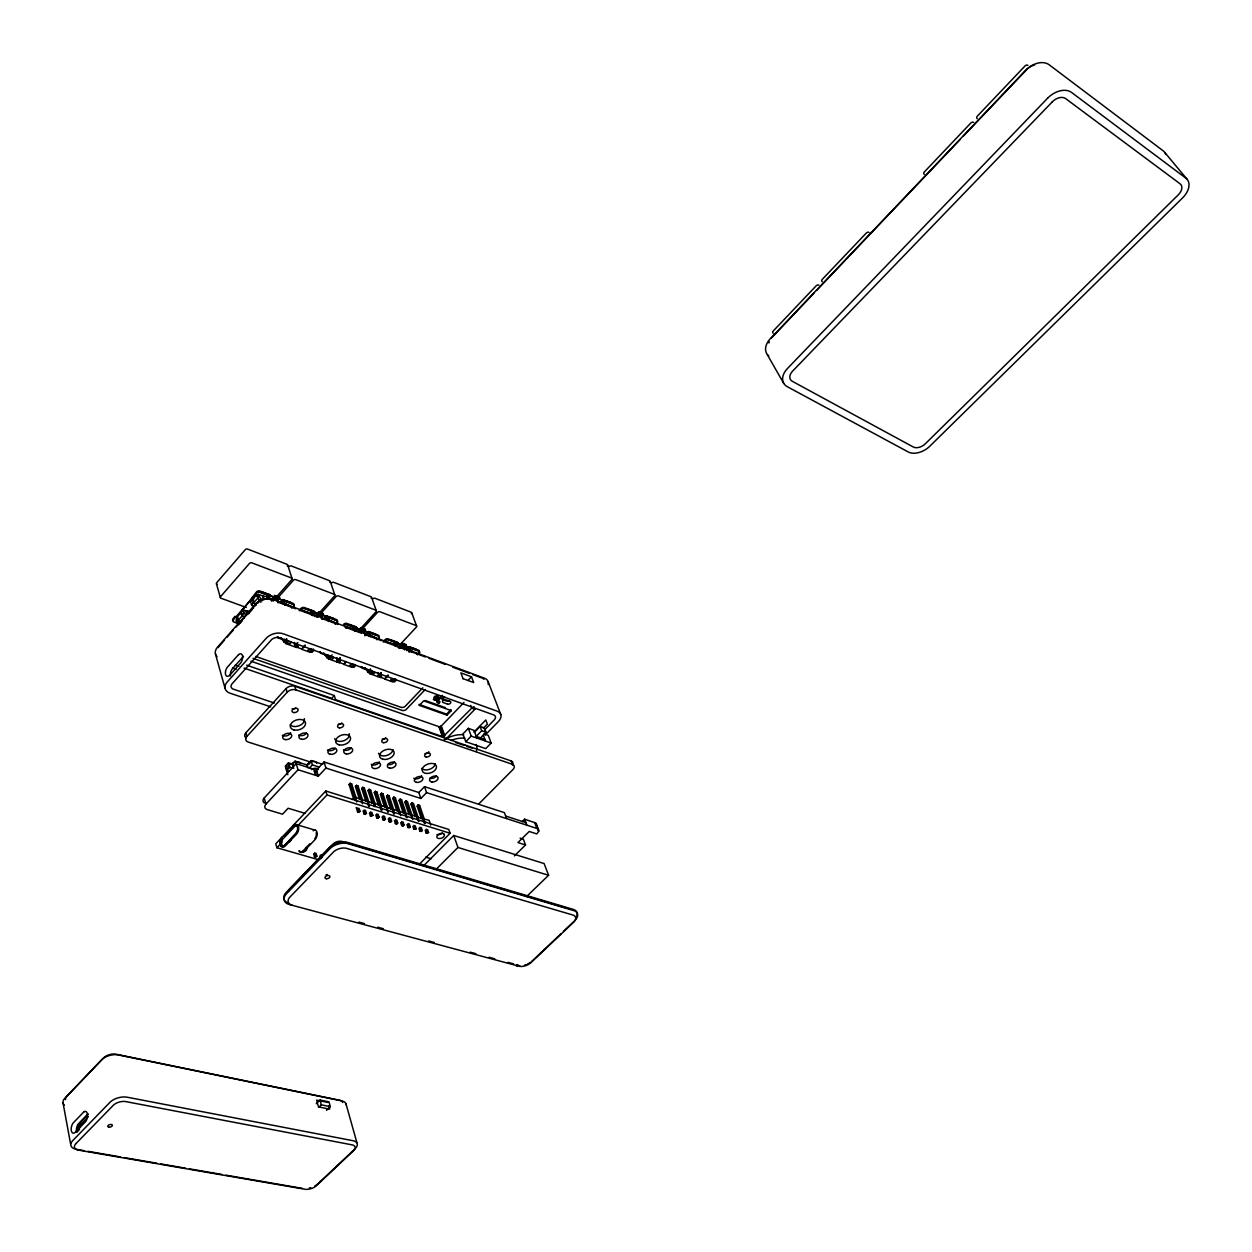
<?xml version="1.0" encoding="UTF-8"?>
<svg xmlns="http://www.w3.org/2000/svg" width="1252" height="1252" viewBox="0 0 1252 1252"><rect width="100%" height="100%" fill="white"/><g stroke="black" fill="none" stroke-linecap="round" stroke-linejoin="round"><path stroke-width="1.5" d="M461.331 744.424L455.493 742.546M472.395 748.242L466.605 746.38M435.289 698.209L434.96 696.049L436.838 699.398L436.698 702.059L438.67 703.405L440.015 701.996L438.576 700.228A2.645 1.69 -20.2 0 1 440.219 698.506L443.427 698.413L444.789 697.004L441.909 696.613L438.184 697.99L437.417 697.708L438.45 696.628L436.745 696.018L433.317 699.602L435.023 700.212L436.072 699.117M409.279 649.694L409.967 651.635L408.215 649.303L409.279 646.752L407.01 649.052M396.289 646.548L395.773 644.42L394.474 643.935L394.849 645.703M368.542 634.529L369.215 636.486L367.446 634.122L368.558 631.54L366.257 633.888M297.397 831.25A4.241 2.426 -72.7 0 1 296.489 832.877L284.752 845.241A4.226 2.394 -72.9 0 1 281.95 844.881L281.59 843.629A4.226 2.394 -72.9 0 1 281.575 842.627L281.731 841.563A4.226 2.394 -72.9 0 1 281.95 840.765L282.263 840.014A4.226 2.394 -72.9 0 1 282.795 839.106L294.83 826.414A4.241 2.426 -72.7 0 1 295.519 826.038L296.489 825.991A4.241 2.426 -72.7 0 1 296.927 826.21L297.178 826.43A4.241 2.426 -72.7 0 1 297.773 827.666L297.851 828.12A4.241 2.426 -72.7 0 1 297.773 829.919L297.647 830.467M281.575 842.627L281.731 841.563M328.697 621.43L328.227 619.27L326.85 618.754L327.21 620.538M536.482 825.522L535.606 822.94L524.604 819.199L522.178 821.594M514.447 855.883L525.543 844.975L517.952 842.58L529.22 831.484L536.811 833.926L538.689 831.312L537.812 828.746L426.572 792.626L424.522 786.663L418.825 792.516L420.86 798.479L426.572 792.626M311.435 615.014L310.981 612.838L311.435 615.014L312.828 615.53L312.358 613.355L310.981 612.838M267.208 598.566L266.77 596.375L267.208 598.566L268.648 599.098L268.21 596.907L266.77 596.375M364.817 635.813L365.13 633.95L367.29 634.748L365.834 635.421M79.408 1129.805L79.408 1129.805A4.069 2.097 -76.7 0 1 79.424 1127.582L79.533 1127.066A4.179 2.16 -76.7 0 1 79.846 1126.064L80.05 1125.595A4.069 2.097 -76.7 0 1 80.785 1124.421L88.235 1116.737M79.424 1127.582L79.533 1127.066A4.069 2.097 -76.7 0 1 79.846 1126.064L80.05 1125.595A4.226 2.175 -76.7 0 1 80.801 1124.406L80.942 1124.265M239.288 614.403L256.566 591.836A2.426 1.675 -16.5 0 1 259.884 590.975L270.166 594.81L270.604 595.968L269.211 597.548L268.21 596.907M399.044 648.52L399.56 646.768L401.673 647.55L400.483 645.453L401.861 642.996L399.67 645.328L400.327 648.254M271.574 601.179L272.169 599.364L274.47 600.209M372.11 803.236L368.041 790.607L369.027 789.386L370.608 789.965L375.287 804.394M365.803 801.264L361.75 788.603L362.751 787.398L364.316 787.962L368.98 802.422M241.558 610.506L244.187 607.361M771.122 338.353L813.831 293.328M237.958 617.596L234.922 616.485L233.029 618.644A2.41 1.643 -15.9 0 0 233.576 620.898M248.585 613.903L247.755 611.086L243.373 610.115L241.292 612.463L244.265 618.394M255.768 595.842L252.779 599.254L255.862 605.389M263.781 600.052L262.497 595.827L258.554 594.371L257.145 595.952L254.985 595.154L252.278 598.299L253.89 598.894M238.647 624.764L236.503 621.587L237.88 620.022L240.024 623.199L242.074 621.039M242.105 615.217L244.187 612.87L243.373 610.115M251.292 604.794L253.374 602.415L252.544 599.677L250.463 602.04L253.514 608.065M258.554 594.371L259.039 595.983L257.646 597.58L260.901 602.337M238.021 620.522L241.996 616.015L241.01 612.635L237.035 617.142L240.087 623.293M253.796 602.619L257.802 598.065L256.816 594.825M262.497 595.827L266.598 596.578M224.437 640.148L218.677 646.768A9.14 6.135 -15.7 0 0 218.208 647.597M226.972 637.268L233.326 630.053M235.877 627.174L258.288 601.836A9.218 6.307 -16.6 0 1 269.164 598.957M248.772 613.449L252.341 609.411M257.881 603.12L259.884 600.835L260.839 601.195M278.57 602.337L278.116 599.849L279.525 597.267L274.783 595.498L272.576 597.971L273.124 600.976M270.244 599.285L273.891 600.647L273.374 598.08L274.783 595.498M276.786 596.578L291.763 579.66A1.784 1.221 -17.3 0 0 291.403 577.97L251.887 562.868A1.8 1.252 -16.3 0 0 249.414 563.51L220.665 596.547A1.784 1.236 -15.6 0 0 221.072 598.253L246.268 607.47M278.413 597.188L293.391 580.286A1.768 1.221 -17.4 0 1 295.816 579.645L334.174 594.293A1.753 1.189 -18.3 0 1 334.503 595.968L317.57 614.763M279.525 597.267L277.318 599.739L277.881 602.744L279.212 601.977L281.497 602.838M280.651 602.009L282.936 599.583L293.062 603.354A2.394 1.628 -17.3 0 1 293.547 605.624M283.468 604.278L283.14 602.478L284.564 602.995L285.002 605.185L284.564 602.995M290.448 602.275L282.764 599.771M243.514 656.283L232.027 669.21A5.775 3.114 -70.3 0 0 230.431 675.939M299.134 610.553L301.043 608.425A2.379 1.628 -17.5 0 1 304.299 607.549L314.268 611.273L314.721 612.416L313.329 613.981L312.358 613.355M300.12 610.866L302.421 608.284M284.204 642.307L285.581 640.774L287.444 641.447L286.066 642.98L284.204 642.307L280.996 637.612M297.835 642.511L294.502 646.721L285.925 643.638L288.383 640.899M317.851 616.954L317.366 614.482L318.759 611.931L316.568 614.372L317.147 617.33M321.748 612.463L336.068 596.562A1.737 1.189 -18.4 0 1 338.463 595.936L375.71 610.162A1.722 1.158 -19.2 0 1 375.991 611.79L360.404 628.817M318.759 611.931L323.36 613.652L321.169 616.078L321.764 619.051L325.317 619.13M322.453 618.66L321.967 616.203L323.36 613.652M296.88 643.309L297.96 646.736L296.552 647.425L295.206 646.376L294.564 642.464M296.552 647.425L297.96 646.736M324.378 618.285L326.662 615.906L336.491 619.568A2.348 1.581 -18.2 0 1 336.913 621.79M312.609 649.616L310.136 652.323L301.654 649.272L304.987 645.093M328.587 621.055L328.227 619.27M301.654 649.272L305.097 645.469M333.94 618.519L326.49 616.094M246.034 737.851A6.307 4.069 -16.2 0 1 245.815 732.827L286.051 688.6A6.37 4.179 -17.1 0 1 294.752 686.237L511.082 760.903L512.397 764.33A5.869 3.599 -21.1 0 1 513.007 769.479L478.749 803.987M311.357 762.312L248.24 742.06A6.323 4.053 -16.3 0 1 246.847 736.489L287.162 692.246A6.37 4.179 -17.1 0 1 295.863 689.883L512.397 764.33M326.803 657.597L328.18 656.095L329.98 656.737L328.603 658.239L326.803 657.597L323.595 652.965M353.674 630.382L353.299 628.598L354.645 629.099L355.145 631.258L354.645 629.099M355.944 627.502L356.976 628.191L355.584 629.709L354.472 629.302M340.247 658.129L336.804 661.885L328.478 658.896L332.171 654.859M358.495 631.477L360.654 632.291L359.512 630.194L360.889 627.675L358.698 630.069M361.938 629.396L377.525 612.369A1.722 1.158 -19.3 0 1 379.857 611.743L416.055 625.562A1.69 1.127 -20 0 1 416.306 627.158L400.75 643.888M363.174 631.728L365.349 629.349L360.889 627.675M336.804 661.885L340.121 657.769M365.13 633.95L363.972 631.853L365.349 629.349M339.198 658.536L340.309 661.948L338.963 662.637L337.633 661.604L336.945 657.738M338.963 662.637L340.309 661.948M370.435 636.611L368.73 634.341M354.457 664.671L352 667.332L343.752 664.374L345.928 661.51M343.752 664.374L346.037 661.885M375.616 634.075L368.37 631.744M383.143 641.791L385.053 639.725A2.301 1.534 -19.3 0 1 388.183 638.88L397.588 642.386L398.073 643.512L396.681 645.015L395.773 644.42M246.628 665.156L334.268 695.533L331.67 698.35L244.015 668.083M383.941 642.026L386.242 639.537M368.229 672.465L369.606 670.994L371.359 671.62L369.997 673.106L368.229 672.465L365.036 667.879M368.651 671.213L369.856 673.748L372.313 671.103M293.704 768.415L292.42 764.096L288.43 762.828L285.284 766.208L287.835 774.722M288.195 763.689L289.196 767.085L286.786 769.667L285.8 766.271L288.195 763.689L290.855 764.534M288.43 762.828L289.713 767.163L286.567 770.528L289.228 771.373M292.42 764.096L295.143 761.169L306.99 764.956L307.867 767.82M292.843 764.502L293.578 763.72M380.389 673.091L381.093 677.207L380.201 677.426L377.744 673.044M264.407 802.955A6.463 4.022 -16.6 0 1 264.219 797.962L296.208 763.626L313.876 769.26L315.301 773.924L318.039 774.988A3.24 2.034 -17.5 0 1 318.133 775.52M381.39 672.966L377.947 676.643L381.265 672.59M385.193 642.041L405.257 649.506L404.834 647.081L406.196 644.608L401.861 642.996M378.902 676.424L378.182 672.574M380.201 677.426L381.516 676.737L380.358 673.373M304.925 813.331L288.132 808.244L282.545 814.191L267.333 809.637A6.479 4.022 -16.6 0 1 265.956 804.113L298.023 769.745L296.208 763.626M411.125 651.76L409.451 649.506M395.162 679.32L392.705 681.933L384.708 679.069L388.01 675.031M384.708 679.069L388.136 675.391M413.285 651.932L410.562 650.179M416.149 649.209L409.075 646.83M309.275 764.096L310.011 763.313M315.707 769.886L314.221 771.467L316.286 772.124M324.065 761.983L325.943 768.071L318.321 776.177L316.459 770.074L324.065 761.983L418.825 792.516M306.99 764.956L311.091 760.606L322.75 764.346M309.322 768.18L312.405 764.909L311.091 760.606M422.816 687.833L405.053 706.472A3.725 2.394 -19.4 0 1 401.485 707.458L255.705 656.424M419.201 864.365L450.11 833.269L448.764 829.434L325.786 790.998L275.784 843.801L276.911 847.761L318.071 859.608M284.204 836.258L294.032 825.866M425.242 689.523L406.133 709.555A3.725 2.394 -19.4 0 1 402.549 710.541L252.967 658.333M276.911 847.761L280.855 843.598M297.992 825.538L326.991 794.957L325.786 790.998M289.228 842.142L291.043 840.233M419.373 705.392L423.708 700.838L451.299 710.651L446.98 715.158L419.373 705.392L419.013 704.375L446.604 714.141L446.98 715.158M816.523 290.495L960.378 139.254M963.07 136.421L1027.595 68.703A12.598 8.701 -39.8 0 1 1034.621 64.979M438.67 703.405L437.558 700.337L438.904 698.929L437.449 697.161A2.629 1.69 -20.2 0 1 437.652 696.675M362.657 800.435L358.025 785.959L356.523 785.489L355.443 786.616L356.961 787.085L358.025 785.959L356.46 785.395L355.443 786.616L359.48 799.277M361.75 788.603L362.83 787.492L364.316 787.962L363.252 789.089M303.594 850.28L309.76 843.848M352.25 799.543L355.13 797.133L360.983 799.449M467.966 680.493L471.488 676.8L460.877 672.872L463.037 678.615M368.041 790.607L369.105 789.48L370.608 789.965L369.528 791.076L369.027 789.386L374.708 806.648M446.604 714.141L450.923 709.634L451.299 710.651M315.974 853.144L316.866 856.165L315.848 857.229L314.502 856.837L315.52 855.789L314.628 852.753M359.058 808.307L360.013 811.327L358.98 812.407L357.634 811.985L358.667 810.905L357.712 807.9M381.594 806.366L376.883 791.953L375.397 791.483L374.317 792.594L375.819 793.064L376.883 791.953L375.318 791.389L374.317 792.594L378.433 805.208M250.901 661.181L439.327 726.802L441.267 726.05L463.991 702.435M365.459 810.294L366.429 813.299L365.381 814.379L364.035 813.972L365.083 812.892L364.129 809.872M334.268 695.533L335.614 699.743L443.052 736.786L471.769 708.131L470.752 705.392M473.882 706.519L474.899 709.242L447.308 737.741A5.634 3.553 -20.1 0 1 444.147 739.384M393.879 810.216L389.122 795.849L387.65 795.38L386.586 796.491L388.057 796.961L389.122 795.849L387.557 795.286L386.586 796.491L390.718 809.074M370.389 815.928L372.767 815.255L370.389 815.928L369.418 812.924M87.906 1114.045L78.14 1124.124A5.978 3.083 -76.7 0 0 76.732 1132.403M88.219 1114.249L79.705 1123.044A5.337 2.754 -76.7 0 0 77.906 1131.104M376.727 817.885L379.09 817.212L376.727 817.885L375.756 814.88M75.73 1131.839L78.406 1129.085M76.388 1132.324L78.062 1130.587M476.871 738.085L473.992 730.339L468.342 728.351L462.896 733.954L465.76 741.716L485.713 748.618L491.16 743.062L488.249 735.347L484.055 733.875M405.773 812.345L401.579 799.809L400.124 799.339L399.044 800.435L400.515 800.904L401.579 799.809L400.014 799.245L399.044 800.435L403.238 812.986M384.442 816.179L385.428 819.168L384.38 820.248L383.049 819.841L384.098 818.761L383.128 815.772M258.053 591.742L274.986 597.282M473.898 732.201L485.807 719.963L487.372 724.125L483.413 728.194M474.633 732.06L480.095 726.442L484.43 727.975L486.042 732.279L480.58 737.866M412.252 815.96L407.432 801.656L405.977 801.202L404.897 802.297L406.352 802.767L407.432 801.656L405.867 801.092L404.897 802.297L409.107 814.817M465.76 741.716L471.206 736.098L468.342 728.351M390.593 818.088L391.579 821.077L390.53 822.141L389.215 821.735L390.264 820.67L389.278 817.681M480.095 726.442L481.707 730.745L476.229 736.348L484.9 739.384M484.555 729.916L494.634 719.509A5.744 3.615 -21 0 0 494.086 715.064L278.946 637.644A6.229 4.179 -16.8 0 0 271.606 639.6L231.73 684.202A6.182 4.069 -16 0 0 232.95 689.023L274.344 703.029M418.293 817.853L413.457 803.581L412.002 803.111L410.938 804.207L412.377 804.676L413.457 803.581L411.892 803.017L410.938 804.207L415.163 816.711M396.759 819.997L397.745 822.987L396.712 824.051L395.397 823.644L396.446 822.58L395.46 819.591M485.166 735.08L498.421 721.512A11.503 7.246 -21 0 0 497.138 711.167L283.249 633.794A12.489 8.388 -16.8 0 0 266.144 638.348L227.207 681.996A12.379 8.169 -16 0 0 230.039 693.201L270.729 706.848M424.553 819.825L419.686 805.552L418.246 805.099L417.166 806.194L418.622 806.648L419.686 805.552L418.137 804.989L417.166 806.194L421.423 818.683M403.034 821.938L404.02 824.927L402.988 825.991L401.673 825.584L402.721 824.52L401.72 821.531M407.949 827.525L410.296 826.868L407.949 827.525L406.963 824.536M413.849 829.34L416.18 828.683L413.849 829.34L412.847 826.367M419.921 831.203L422.253 830.561L419.921 831.203L418.919 828.245M426.196 833.143L428.528 832.486L426.196 833.143L425.195 830.186M423.395 865.977L453.756 835.491L544.135 863.567L548.579 875.289L526.544 896.588M436.478 868.935L457.95 847.463L548.579 875.289M316.208 1103.701L320.027 1100.023L328.994 1101.854L330.309 1106.658L326.49 1110.336M318.79 1107.3L321.341 1104.827L330.309 1106.658M560.646 934.039L532.46 960.738A12.285 6.792 -20.6 0 1 531.38 961.661M563.463 931.363L574.731 920.674A12.41 6.964 -21.3 0 0 573.792 910.611L348.15 843.738A13.553 8.154 -17.9 0 0 329.667 848.966L286.614 893.631A13.428 7.935 -17.1 0 0 289.337 904.523L519.643 966.403A9.218 5.086 -20.6 0 0 530.316 963.257L574.167 921.707A9.312 5.211 -21.3 0 0 573.557 915.228L345.865 848.152A10.172 6.119 -17.9 0 0 333.924 851.516L289.29 897.747A10.063 5.947 -17.1 0 0 291.027 904.773L292.092 905.133M444.382 736.426L440.939 726.363M310.746 650.915L308.43 651.118A1.768 1.174 -17.6 0 1 308.728 649.365L311.138 649.162A1.768 1.174 -17.6 0 1 310.84 650.915L310.746 650.915A1.768 1.174 -17.6 0 0 311.044 649.178M352.61 665.954L350.341 666.158A1.737 1.142 -18.5 0 1 350.654 664.452L353.017 664.249A1.737 1.142 -18.5 0 1 352.704 665.954L352.61 665.954A1.737 1.142 -18.5 0 0 352.923 664.249M344.91 624.122L376.382 635.124M270.948 600.162L272.169 599.364M315.034 616.547L316.255 615.765L318.493 616.594M440.657 726.551L444.241 736.52M398.324 647.503L399.56 646.768M406.65 650.602L408.105 649.944L406.008 649.162M313.751 612.948L315.269 612.885M355.897 628.66L359.011 628.942M269.743 596.547L271.277 596.468M460.955 744.424L465.118 745.3M295.519 826.038L296.489 825.991M422.879 818.777L429.092 820.295L430.719 825.068M392.111 809.136L398.449 810.686L399.513 813.894M398.386 811.093L404.772 813.158M404.662 813.064L410.938 814.598L412.018 817.791M410.546 814.911L416.806 816.429L418.418 821.218M416.603 816.805L422.91 818.855M360.795 799.324L367.352 801.437M367.133 801.311L373.659 803.424M379.966 805.396L374.191 803.111L374.505 806.507M379.794 805.271L386.179 806.836L387.838 812.188M385.945 807.196L392.377 809.277M393.676 678.913A1.706 1.111 -19.3 0 1 393.347 680.587L391.109 680.791A1.706 1.111 -19.3 0 1 391.36 679.116L393.77 678.913M316.912 613.308L316.897 613.23A5.618 3.803 -17.8 0 0 315.488 613.558M439.483 726.833L443.568 736.755L439.984 726.802M397.479 643.731L399.998 644.295A5.446 3.599 -19.5 0 0 398.621 644.545M84.103 1150.651L76.435 1149.336A12.645 6.636 -14.3 0 1 72.757 1140.603L109.941 1102.339A12.755 6.823 -14.7 0 1 127.25 1097.222L352.97 1140.697A11.644 5.947 -17.9 0 1 354.973 1148.867L318.055 1183.641A11.55 5.79 -17.4 0 1 314.815 1185.926M87.937 1151.324L120.505 1156.942M124.324 1157.615L156.891 1163.233M160.726 1163.906L185.625 1168.21M189.459 1168.867L222.027 1174.486M225.861 1175.159L302.483 1188.398M327.836 1102.433L316.631 1100.148L318.462 1106.893L329.683 1109.162L328.76 1105.798M358.823 922.082L364.488 923.616M377.697 927.184L383.362 928.718M428.669 940.941L434.334 942.474M470.204 952.146L475.87 953.68M489.078 957.248L494.743 958.782M507.968 962.35L513.617 963.868M315.52 855.789L316.866 856.165M343.33 841.813L341.436 841.313A6.745 4.069 -17.8 0 0 333.533 843.551L289.603 889.155A6.683 3.959 -17.1 0 0 288.821 890.814M345.208 842.377L567.375 908.263M296.88 824.724L315.347 830.232M425.649 857.104L431.189 858.762M358.667 810.905L360.013 811.327M365.083 812.892L366.429 813.299M384.098 818.761L385.428 819.168M390.264 820.67L391.579 821.077M396.446 822.58L397.745 822.987M402.721 824.52L404.02 824.927M326.991 794.957L450.11 833.269M289.713 767.163L292.373 767.992M298.023 769.745L318.321 776.177M285.8 766.271L289.791 767.539M356.272 798.447L351.671 783.94L350.09 783.376L349.073 784.597L353.674 799.089M387.729 808.291L383.002 793.893L381.437 793.33L380.436 794.535L384.567 807.133M400.124 812.172L395.35 797.821L393.785 797.258L392.815 798.463L396.978 811.03M520.112 838.136L523.367 839.184L525.543 844.975M325.943 768.071L420.86 798.479M312.405 764.909L319.072 767.053M505.636 816.054L525.887 822.611M424.522 786.663L504.368 812.626L506.544 818.464M232.575 668.005L236.19 669.241M235.266 665.094L238.85 666.33M471.206 736.098L491.16 743.062M481.707 730.745L486.042 732.279M425.179 700.463L445.399 707.677M284.58 639.303L285.503 639.631M312.781 649.459L313.689 649.788M327.179 654.639L328.087 654.968M354.566 664.499L355.458 664.828M363.612 667.707L366.742 668.85M368.604 669.554L369.481 669.867M395.225 679.132L396.086 679.445M239.085 623.887L233.905 622.025A2.41 1.643 -15.9 0 1 233.357 619.771L256.91 592.963A2.426 1.659 -16.5 0 1 260.228 592.086L293.422 604.481A2.394 1.628 -17.3 0 1 293.891 606.735M283.421 639.835L278.367 638.019A2.363 1.596 -16.9 0 1 277.443 636.673M325.864 655.109L320.981 653.341A2.332 1.549 -17.9 0 1 320.246 651.603M367.165 669.961L362.407 668.239A2.301 1.502 -18.7 0 1 361.718 666.533M471.769 708.131L474.899 709.242M294.376 646.345L301.529 648.912M336.678 661.525L343.627 664.014M377.822 676.283L384.567 678.694M442.128 699.492L446.354 701.01A2.128 1.362 -20.3 0 0 448.842 700.557M369.856 673.748L377.947 676.643M395.35 797.821L393.785 797.258L394.286 798.933L392.815 798.463L393.879 797.352L398.652 811.719M383.002 793.893L381.437 793.33L381.923 795.004L380.436 794.535L381.516 793.424L386.242 807.822M351.671 783.94L350.09 783.376L350.591 785.067L349.073 784.597L350.153 783.455L355.411 800.544M248.772 611.712L247.755 611.086M462.661 678.537L473.663 682.543L471.488 676.8M278.633 598.644L293.203 604.09M304.799 608.409L318.947 613.683M322.468 615.014L336.616 620.288M388.73 639.725L401.047 644.326M404.553 645.641L416.869 650.242M366.007 631.994L368.777 633.027M405.836 646.846L409.404 648.176M273.374 598.08L278.116 599.849M317.366 614.482L321.967 616.203M359.512 630.194L363.972 631.853M400.483 645.453L404.834 647.081M282.968 602.666L281.81 602.228L282.936 599.583M284.392 603.198L291.262 606.531L291.779 608.143M310.809 613.026L302.968 610.898M326.678 618.942L325.551 618.519L326.662 615.906M328.055 619.458L334.722 622.698L335.254 624.31M353.127 628.786L345.521 626.72L346.053 628.316M369.888 635.03L376.336 638.191L376.883 639.772M394.302 644.123L386.884 642.12M267.271 598.002L268.71 598.534M311.498 614.45L312.89 614.967M369.262 635.938L370.608 636.423L370.06 634.842M410.014 651.087L411.313 651.572L410.734 649.991M267.099 598.19L268.538 598.722M277.537 602.009L295.785 608.785M301.262 610.819L317.679 616.939M321.326 618.285L337.758 624.388M345.051 627.111L361.468 633.215M365.115 634.576L381.531 640.68M408.903 650.852L425.32 656.956M428.966 658.317L445.399 664.421M452.692 667.144L469.109 673.247M472.755 674.609L481.879 677.989M275.002 596.234L279.744 598.002M319.01 612.666L323.595 614.388M361.139 628.41L365.6 630.069M402.111 643.716L406.446 645.328M356.507 627.049L346.835 623.433A2.348 1.581 -18.5 0 0 343.627 624.294M368.558 631.54L378.088 635.108A2.316 1.549 -19.1 0 1 378.761 636.861M409.279 646.752L418.544 650.211A2.285 1.502 -19.9 0 1 418.888 652.339M390.421 639.96L397.369 642.448M436.212 699.633L437.558 700.337M295.628 645.907L296.99 646.94M379.34 675.955L380.639 676.956M338.071 661.134L339.402 662.167M1165.158 152.916L1187.037 179.224M362.751 787.398L368.917 806.288M257.802 598.065L259.884 600.835M259.039 595.983L262.294 600.741M253.374 602.415L255.533 605.592M244.187 612.87L245.658 615.045M316.459 770.074L316.615 770.324A3.24 2.034 -17.5 0 1 315.081 772.938M767.382 354.785L783.736 383.394M327.288 656.345L328.478 658.896M284.767 641.055L285.925 643.638M356.288 627.111L349.136 624.56M314.049 611.352L306.677 608.707M488.123 681.62L500.8 714.532M536.263 823.659L538.783 830.326M535.606 822.94L538.689 831.312M534.604 822.454L536.826 828.261M524.604 819.199L526.795 825.021M269.947 594.872L262.341 592.149M483.288 735.096L485.541 741.106M442.316 695.345L443.427 698.413M411.767 612.807L416.666 626.235M437.073 694.923L438.184 697.99M435.727 696.331L436.838 699.398M433.928 697.129L435.023 700.212M416.822 653.262L417.401 654.827M441.267 726.05L444.851 736.004M440.501 726.645L444.084 736.599M440.156 726.77L443.912 736.661M439.327 726.802L443.052 736.786M438.92 726.692L442.504 736.661M395.601 644.608L396.164 646.188M394.474 643.935L395.022 645.516M371.688 597.595L376.336 610.851M453.756 835.491L457.95 847.463M427.511 829.528L428.528 832.486M423.599 818.605L425.226 823.378M424.538 823.628L418.137 804.989L418.622 806.648M426.228 829.137L427.245 832.095M370.389 668.771L371.359 671.62M417.339 816.633L418.95 821.422M421.251 827.588L422.253 830.561M353.299 628.598L353.846 630.194M417.683 819.997L412.002 803.111L412.377 804.676M419.952 827.181L421.204 831.61M415.179 825.71L416.18 828.683M411.266 814.739L412.878 819.528M410.781 815.506L405.867 801.092L406.352 802.767M413.88 825.303L414.882 828.276M330.356 581.648L334.832 594.997M409.294 823.879L410.296 826.868M405.382 812.892L406.994 817.681M406.305 817.446L400.124 799.339L400.515 800.904M407.995 823.472L408.997 826.461M408.262 824.943L409.263 827.916M399.106 810.92L400.718 815.725M401.986 823.002L402.988 825.991M400.687 822.595L401.673 825.584M392.846 808.964L394.443 813.769M393.895 813.565L387.557 795.286L388.057 796.961M392.643 810.733L393.707 813.941M395.726 821.062L396.712 824.051M394.411 820.655L395.397 823.644M326.85 618.754L327.382 620.35M338.776 659.006L339.887 662.418M386.68 807.024L388.261 811.844M389.56 819.152L390.53 822.141M336.522 658.208L337.633 661.604M388.245 818.745L389.215 821.735M380.514 805.099L382.095 809.919M381.531 810.216L375.318 791.389L375.819 793.064M380.311 806.883L381.359 810.107M383.409 817.243L384.38 820.248M382.079 816.836L383.049 819.841M378.12 814.223L379.09 817.212M374.191 803.111L375.24 806.335M312.186 613.543L312.828 615.53M376.789 813.8L378.057 818.292M371.797 812.266L372.767 815.255M367.869 801.123L369.434 805.975M367.65 802.923L368.698 806.147M370.467 811.844L371.719 816.335M287.788 565.215L292.092 578.674M361.531 799.136L362.564 802.375M362.438 803.753L356.523 785.489L356.961 787.085M364.426 811.374L365.381 814.379M363.08 810.952L364.035 813.972M355.13 797.133L356.679 802M356.194 807.462L357.634 811.985M283.14 602.478L283.656 604.09M294.126 642.949L295.206 646.376M286.536 638.536L287.444 641.447M268.038 597.11L268.648 599.098M294.752 686.237L295.863 689.883M263.014 595.248L263.969 598.362M286.051 688.6L287.162 692.246M295.143 761.169L296.004 764.049M321.044 854.615L321.952 857.636M320.027 855.664L320.935 858.684M245.736 610.866L246.847 614.654M313.61 853.817L314.502 856.837M234.922 616.485L237.41 618.394L236.033 619.959L236.503 621.587M408.215 649.303L409.06 652.245M216.44 583.902L220.368 597.533M245.815 732.827L246.847 736.489M264.219 797.962L265.956 804.113M346.068 1104.092L356.883 1142.591M215.422 653.826L225.11 688.553M320.027 1100.023L321.341 1104.827M404.005 646.955L404.662 649.866M63.007 1102.777L70.582 1143.905M311.372 769.573A4.742 2.989 -17.5 0 1 318.477 769.495M307.538 765.755A4.742 2.989 -17.5 0 1 311.451 761.56A4.742 2.989 -17.5 0 1 316.662 763.235M291.387 764.518A4.758 3.005 -17.1 0 1 295.018 761.967M296.223 761.732A4.758 3.005 -17.1 0 1 299.948 762.922M476.151 744.455A21.096 13.146 -20.2 0 1 476.323 751.482M450.923 740.495A21.096 13.146 -20.2 0 1 464.883 738.132M444.82 739.556A21.081 13.146 -20.2 0 1 463.631 734.721M320.622 652.229A2.332 1.549 -17.9 0 1 319.902 651.713M344.003 625.39A2.348 1.581 -18.5 0 1 347.195 624.545L378.464 636.204A2.316 1.549 -19.1 0 1 378.84 638.363M362.031 667.144A2.301 1.502 -18.7 0 1 361.343 666.627M385.428 640.821A2.301 1.534 -19.3 0 1 388.574 639.975L418.95 651.306A2.285 1.502 -19.9 0 1 419.279 653.419M278.038 636.908A2.363 1.596 -16.9 0 1 277.6 636.673M301.403 609.536A2.379 1.612 -17.5 0 1 304.659 608.675L336.851 620.679A2.348 1.581 -18.2 0 1 337.289 622.886M313.391 649.131A2.348 1.565 -17.6 0 1 312.311 649.647M530.175 962.538A12.285 6.792 -20.6 0 1 527.452 964.04M525.965 964.666A12.285 6.792 -20.6 0 1 524.463 965.167M519.924 965.965A12.285 6.792 -20.6 0 1 518.5 965.965M517.17 965.855A12.285 6.792 -20.6 0 1 515.949 965.605M327.226 874.491A2.52 1.502 -17.6 0 1 325.974 874.851M287.678 902.802A13.412 7.935 -17.1 0 1 286.254 892.332L329.276 847.667A13.553 8.154 -17.9 0 1 347.759 842.455L573.322 909.406A12.41 6.964 -21.3 0 1 576.609 916.417M518.078 964.76A12.27 6.792 -20.6 0 1 516.732 964.635M568.909 909.093A6.182 3.474 -21.3 0 1 569.19 909.468M217.144 584.23A1.675 1.158 -15.5 0 1 216.752 582.634L245.282 549.675A1.675 1.174 -16.2 0 1 247.583 549.08L286.927 564.276A1.659 1.142 -17.2 0 1 287.271 565.873M289.071 566.561A1.643 1.142 -17.3 0 1 291.325 565.967L329.526 580.709A1.628 1.111 -18.2 0 1 329.824 582.274M331.577 582.947A1.628 1.111 -18.3 0 1 333.799 582.368L370.889 596.688A1.596 1.08 -19.1 0 1 371.155 598.206M372.861 598.863A1.596 1.08 -19.2 0 1 375.037 598.284L411.079 612.197A1.581 1.064 -19.9 0 1 411.313 613.699M304.252 718.648A7.841 5.055 -17.2 0 1 299.635 725.534A7.841 5.055 -17.2 0 1 290.167 724.861M290.605 732.639A4.695 3.02 -17 0 1 287.037 735.691A4.695 3.02 -17 0 1 282.326 735.206M306.584 732.921A4.679 3.005 -17.3 0 1 298.774 735.049M295.879 708.116A3.161 2.05 -17.2 0 1 292.139 708.788M349.23 733.719A7.7 4.914 -18.1 0 1 343.643 740.824A7.7 4.914 -18.1 0 1 334.66 738.727M335.254 748.258A4.617 2.927 -17.9 0 1 327.508 749.979M351.217 747.663A4.601 2.911 -18.2 0 1 343.564 749.776M341.827 722.967A3.099 1.988 -18.1 0 1 338.29 724.266M392.987 749.572A7.575 4.773 -18.9 0 1 386.289 755.582A7.575 4.773 -18.9 0 1 378.511 753.266M379.293 761.795A4.538 2.848 -18.7 0 1 375.756 764.737A4.538 2.848 -18.7 0 1 371.296 764.283M394.49 761.967A4.523 2.833 -19 0 1 387.776 764.44M385.819 737.835A3.052 1.941 -18.9 0 1 382.345 739.103M435.258 763.72A7.449 4.632 -19.7 0 1 429.53 769.323A7.449 4.632 -19.7 0 1 421.658 768.431M421.627 775.708A4.46 2.77 -19.4 0 1 418.137 778.587A4.46 2.77 -19.4 0 1 413.786 778.181M436.478 775.833A4.445 2.754 -19.7 0 1 429.874 778.274M428.873 751.732A3.005 1.878 -19.7 0 1 425.054 753.501M511.082 760.903A5.853 3.599 -21.1 0 1 512.491 765.05M488.202 684.562A11.362 7.277 -21 0 0 484.493 678.224L272.607 599.364A12.317 8.404 -16.6 0 0 255.721 603.824L217.441 647.268A12.207 8.185 -15.7 0 0 215.782 654.827M217.081 656.627A12.207 8.185 -15.7 0 1 216.346 655.766M482.724 678.381A8.498 5.462 -21 0 1 483.945 679.335M305.957 847.494A4.085 2.473 -17.2 0 1 305.676 850.891A4.085 2.473 -17.2 0 1 300.464 852.142M299.713 851.829A4.085 2.473 -17.2 0 1 298.915 850.765M442.347 832.94A3.959 2.379 -19.6 0 1 436.995 834.568M313.156 830.78A5.524 3.193 -72.8 0 1 317.085 832.564A5.524 3.193 -72.8 0 1 314.988 839.685L303.876 851.282A5.509 3.161 -73 0 1 300.324 851.955M299.885 851.423A5.509 3.161 -73 0 1 299.541 850.734M303.094 850.718A4.21 2.41 -73 0 1 302.421 851.094M316.146 832.736A4.21 2.426 -72.8 0 1 316.146 835.929M315.786 836.978A4.21 2.426 -72.8 0 1 314.847 838.511M294.251 825.647A5.571 3.177 -72.7 0 1 298.524 826.774A5.571 3.177 -72.7 0 1 296.474 834.239L285.362 845.929A5.556 3.146 -72.9 0 1 280.792 842.565M280.902 841.86A5.556 3.146 -72.9 0 1 281.058 841.172M281.684 839.482A5.556 3.146 -72.9 0 1 282.373 838.292M292.999 825.569A5.571 3.177 -72.7 0 1 297.46 826.336A5.571 3.177 -72.7 0 1 295.441 833.926L284.329 845.632A5.556 3.146 -72.9 0 1 279.932 844.818A5.556 3.146 -72.9 0 1 281.935 837.244M768.775 355.959A17.184 11.894 -30.7 0 1 770.324 338.713L1025.435 70.472A18.952 13.083 -39.7 0 1 1049.176 64.775L1163.124 150.788A18.029 11.675 -38.7 0 1 1165.784 154.497M768.963 343.001A11.425 7.919 -30.8 0 1 769.244 341.827M1027.892 65.323A2.348 1.628 -39.9 0 0 1024.95 66.027L977.421 116.06A2.301 1.612 -38.3 0 0 977.202 118.674M973.618 122.43A2.301 1.596 -38.1 0 0 970.707 123.134L924.43 171.853A2.254 1.581 -36.4 0 0 924.258 174.372M869.091 232.403A2.207 1.549 -34.3 0 0 866.243 233.107L822.314 279.337A2.175 1.518 -32.7 0 0 822.251 281.684M818.933 285.159A2.16 1.518 -32.4 0 0 816.101 285.879L773.298 330.935A2.128 1.487 -30.8 0 0 773.267 333.204M78.641 1129.899A5.337 2.754 -76.7 0 1 79.439 1125.282M80.206 1123.889A5.337 2.754 -76.7 0 1 80.738 1123.232M346.162 1104.874A11.487 6.01 -17.7 0 0 341.827 1100.915L118.517 1054.966A12.567 6.886 -14.4 0 0 101.443 1059.959L64.901 1098.16A12.473 6.698 -14 0 0 64.322 1105.125M65.589 1099.585A9.327 5.024 -14 0 1 65.699 1098.223M65.996 1097.519A9.327 5.024 -14 0 1 66.434 1096.815L104.245 1057.267A9.406 5.164 -14.4 0 1 115.247 1054.059L340.294 1100.383A8.607 4.507 -17.7 0 1 341.608 1101.056M342.438 1101.995A8.607 4.507 -17.7 0 1 342.657 1102.543M310.731 1187.632A11.55 5.79 -17.4 0 1 309.275 1188.038M75.903 1143.624L75.261 1144.375A9.484 4.977 -14.3 0 0 77.64 1149.993L305.707 1189.369A8.67 4.335 -17.4 0 0 315.77 1186.301L354.05 1150.244A8.733 4.445 -17.9 0 0 352.751 1144.985L124.997 1101.447A9.562 5.102 -14.7 0 0 113.822 1104.765L75.903 1143.624M238.6 654.577L227.097 667.504A5.79 3.099 -70.3 0 0 225.657 674.797A5.79 3.099 -70.3 0 0 229.82 675.172L240.713 662.918A5.806 3.13 -70.1 0 0 242.481 655.719A5.806 3.13 -70.1 0 0 238.6 654.577M311.654 650.148L310.277 651.666L312.108 652.323L313.485 650.805L311.654 650.148M353.502 665.203L352.125 666.69L353.909 667.332L355.286 665.845L353.502 665.203M394.208 679.836L392.846 681.307L394.568 681.917L395.929 680.462L394.208 679.836M1047.533 98.282L787.492 368.464A17.418 11.863 -30.5 0 0 787.179 386.633L908.279 451.988A16.62 10.658 -31.2 0 0 929.72 446.291L1182.498 197.988A18.279 11.659 -38.3 0 0 1185.91 178.175L1071.587 92.46A19.234 13.068 -39.3 0 0 1047.533 98.282M1052.322 101.819L792.516 371.218A9.672 6.589 -30.5 0 0 792.328 381.312L913.318 447.011A9.233 5.916 -31.2 0 0 925.259 443.85L1178.273 194.858A10.157 6.479 -38.3 0 0 1180.151 183.856L1065.655 98.595A10.689 7.262 -39.2 0 0 1052.322 101.819M83.931 1111.823L72.96 1123.185A5.978 3.067 -76.7 0 0 71.364 1130.9A5.978 3.067 -76.7 0 0 75.167 1132.403L85.559 1121.651A5.994 3.099 -76.6 0 0 87.437 1114.123A5.994 3.099 -76.6 0 0 83.931 1111.823M447.48 704.078L443.255 702.56A2.128 1.362 -20.2 0 1 442.958 700.635A2.128 1.362 -20.2 0 1 445.853 699.837L450.078 701.355A2.128 1.362 -20.3 0 1 450.36 703.295A2.128 1.362 -20.3 0 1 447.48 704.078M443.678 833.785L442.973 833.488A3.975 2.379 -19.7 0 0 436.917 836.226A3.975 2.379 -19.7 0 0 441.471 838.183A3.975 2.379 -19.7 0 0 443.678 833.785M330.998 659.256A1.753 1.158 -18.1 0 0 333.345 657.582A1.753 1.158 -18.1 0 0 330.606 657.284A1.753 1.158 -18.1 0 0 330.998 659.256M372.329 674.092A1.722 1.127 -18.9 0 0 374.645 672.449A1.722 1.127 -18.9 0 0 371.985 672.152A1.722 1.127 -18.9 0 0 372.329 674.092M288.523 644.013A1.784 1.189 -17.1 0 0 290.871 642.307A1.784 1.189 -17.1 0 0 288.07 641.994A1.784 1.189 -17.1 0 0 288.523 644.013M326.506 878.732A2.52 1.502 -17.6 0 0 329.871 876.416A2.52 1.502 -17.6 0 0 325.943 876.181A2.52 1.502 -17.6 0 0 326.506 878.732M293.97 729.947A7.856 5.055 -17.2 0 0 305.582 723.578A7.856 5.055 -17.2 0 0 294.251 720.902A7.856 5.055 -17.2 0 0 293.97 729.947M301.763 739.306A4.679 3.005 -17.3 0 0 307.976 734.908A4.679 3.005 -17.3 0 0 300.652 734.22A4.679 3.005 -17.3 0 0 301.763 739.306M285.19 739.588A4.695 3.02 -17 0 0 291.779 735.456A4.695 3.02 -17 0 0 284.658 734.329A4.695 3.02 -17 0 0 285.19 739.588M293.938 712.576A3.161 2.05 -17.2 0 0 298.132 709.587A3.161 2.05 -17.2 0 0 293.171 709.101A3.161 2.05 -17.2 0 0 293.938 712.576M339.12 744.846A7.715 4.914 -18.1 0 0 350.576 738.586A7.715 4.914 -18.1 0 0 339.574 736.004A7.715 4.914 -18.1 0 0 339.12 744.846M339.433 727.866A3.114 1.988 -18.1 0 0 343.58 724.939A3.114 1.988 -18.1 0 0 338.76 724.454A3.114 1.988 -18.1 0 0 339.433 727.866M346.522 753.97A4.601 2.911 -18.2 0 0 352.673 749.651A4.601 2.911 -18.2 0 0 345.536 748.993A4.601 2.911 -18.2 0 0 346.522 753.97M330.356 754.299A4.617 2.927 -17.9 0 0 336.866 750.23A4.617 2.927 -17.9 0 0 329.933 749.15A4.617 2.927 -17.9 0 0 330.356 754.299M383.535 742.671A3.052 1.941 -18.9 0 0 387.635 739.807A3.052 1.941 -18.9 0 0 382.94 739.353A3.052 1.941 -18.9 0 0 383.535 742.671M382.893 759.275A7.59 4.773 -18.9 0 0 394.192 753.125A7.59 4.773 -18.9 0 0 383.503 750.637A7.59 4.773 -18.9 0 0 382.893 759.275M374.129 768.556A4.538 2.848 -18.7 0 0 380.577 764.565A4.538 2.848 -18.7 0 0 373.832 763.532A4.538 2.848 -18.7 0 0 374.129 768.556M389.935 768.196A4.523 2.833 -19 0 0 396.023 763.955A4.523 2.833 -19 0 0 389.075 763.329A4.523 2.833 -19 0 0 389.935 768.196M426.29 757.037A3.005 1.878 -19.7 0 0 430.359 754.22A3.005 1.878 -19.7 0 0 425.774 753.798A3.005 1.878 -19.7 0 0 426.29 757.037M427.026 773.486A7.465 4.632 -19.7 0 0 436.369 766.021A7.465 4.632 -19.7 0 0 424.538 765.848A7.465 4.632 -19.7 0 0 427.026 773.486M432.034 781.984A4.445 2.754 -19.7 0 0 438.075 777.821A4.445 2.754 -19.7 0 0 431.298 777.226A4.445 2.754 -19.7 0 0 432.034 781.984M416.603 782.375A4.46 2.754 -19.4 0 0 422.973 778.462A4.46 2.754 -19.4 0 0 416.4 777.476A4.46 2.754 -19.4 0 0 416.603 782.375M108.783 1127.113A2.379 1.252 -14.6 0 0 112.383 1125.454A2.379 1.252 -14.6 0 0 109.034 1124.844A2.379 1.252 -14.6 0 0 108.783 1127.113"/></g></svg>
